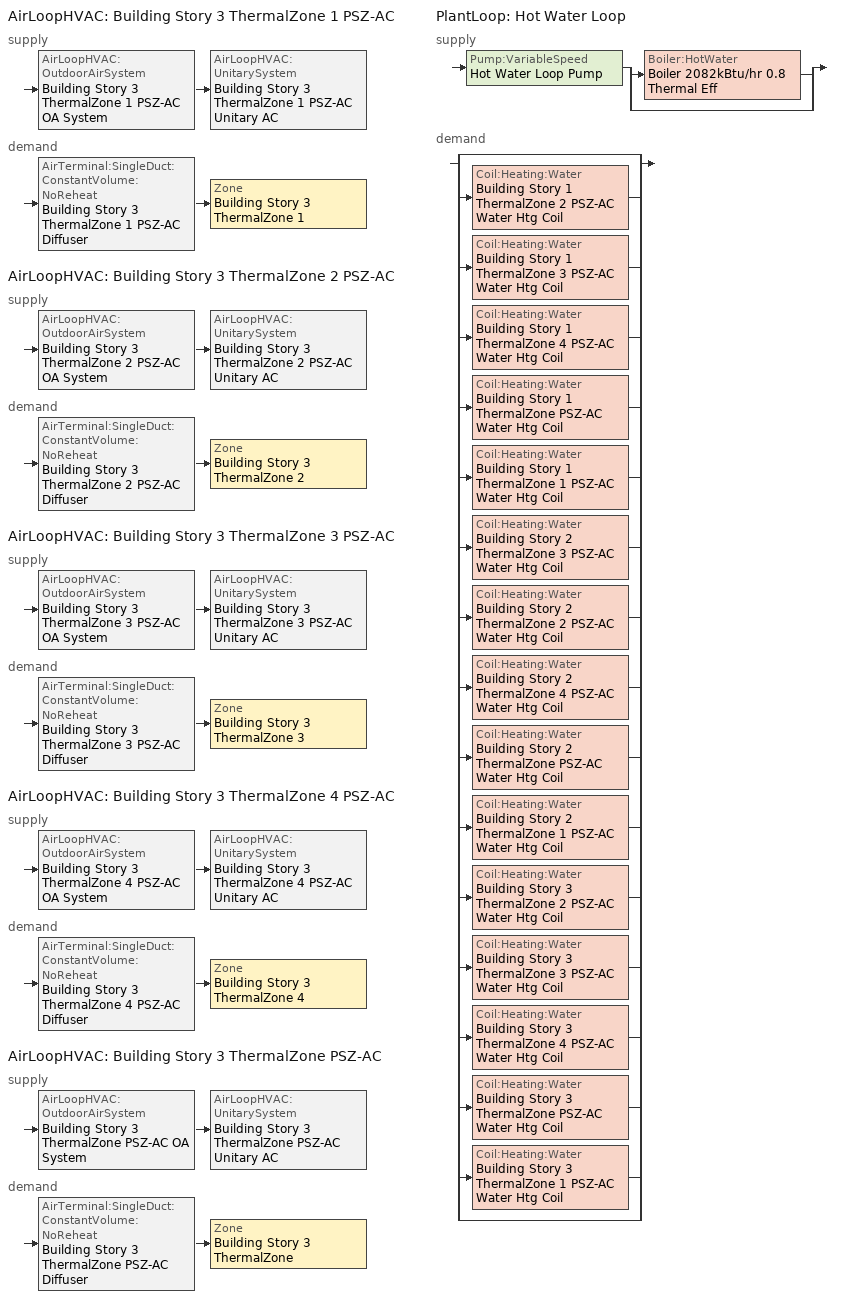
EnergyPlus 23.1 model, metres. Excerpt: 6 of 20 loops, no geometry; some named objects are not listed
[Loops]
AirLoopHVAC 'Building Story 3 ThermalZone 1 PSZ-AC'
 supply: AirLoopHVAC:OutdoorAirSystem 'Building Story 3 ThermalZone 1 PSZ-AC OA System' > AirLoopHVAC:UnitarySystem 'Building Story 3 ThermalZone 1 PSZ-AC Unitary AC'
 demand: AirTerminal:SingleDuct:ConstantVolume:NoReheat 'Building Story 3 ThermalZone 1 PSZ-AC Diffuser' > Zone 'Building Story 3 ThermalZone 1'
AirLoopHVAC 'Building Story 3 ThermalZone 2 PSZ-AC'
 supply: AirLoopHVAC:OutdoorAirSystem 'Building Story 3 ThermalZone 2 PSZ-AC OA System' > AirLoopHVAC:UnitarySystem 'Building Story 3 ThermalZone 2 PSZ-AC Unitary AC'
 demand: AirTerminal:SingleDuct:ConstantVolume:NoReheat 'Building Story 3 ThermalZone 2 PSZ-AC Diffuser' > Zone 'Building Story 3 ThermalZone 2'
AirLoopHVAC 'Building Story 3 ThermalZone 3 PSZ-AC'
 supply: AirLoopHVAC:OutdoorAirSystem 'Building Story 3 ThermalZone 3 PSZ-AC OA System' > AirLoopHVAC:UnitarySystem 'Building Story 3 ThermalZone 3 PSZ-AC Unitary AC'
 demand: AirTerminal:SingleDuct:ConstantVolume:NoReheat 'Building Story 3 ThermalZone 3 PSZ-AC Diffuser' > Zone 'Building Story 3 ThermalZone 3'
AirLoopHVAC 'Building Story 3 ThermalZone 4 PSZ-AC'
 supply: AirLoopHVAC:OutdoorAirSystem 'Building Story 3 ThermalZone 4 PSZ-AC OA System' > AirLoopHVAC:UnitarySystem 'Building Story 3 ThermalZone 4 PSZ-AC Unitary AC'
 demand: AirTerminal:SingleDuct:ConstantVolume:NoReheat 'Building Story 3 ThermalZone 4 PSZ-AC Diffuser' > Zone 'Building Story 3 ThermalZone 4'
AirLoopHVAC 'Building Story 3 ThermalZone PSZ-AC'
 supply: AirLoopHVAC:OutdoorAirSystem 'Building Story 3 ThermalZone PSZ-AC OA System' > AirLoopHVAC:UnitarySystem 'Building Story 3 ThermalZone PSZ-AC Unitary AC'
 demand: AirTerminal:SingleDuct:ConstantVolume:NoReheat 'Building Story 3 ThermalZone PSZ-AC Diffuser' > Zone 'Building Story 3 ThermalZone'
PlantLoop 'Hot Water Loop'
 supply: Pump:VariableSpeed 'Hot Water Loop Pump' > split
  | Boiler:HotWater 'Boiler 2082kBtu/hr 0.8 Thermal Eff'
  | bypass
 demand: split
  | bypass
  | Coil:Heating:Water 'Building Story 1 ThermalZone 2 PSZ-AC Water Htg Coil'
  | Coil:Heating:Water 'Building Story 1 ThermalZone 3 PSZ-AC Water Htg Coil'
  | Coil:Heating:Water 'Building Story 1 ThermalZone 4 PSZ-AC Water Htg Coil'
  | Coil:Heating:Water 'Building Story 1 ThermalZone PSZ-AC Water Htg Coil'
  | Coil:Heating:Water 'Building Story 1 ThermalZone 1 PSZ-AC Water Htg Coil'
  | Coil:Heating:Water 'Building Story 2 ThermalZone 3 PSZ-AC Water Htg Coil'
  | Coil:Heating:Water 'Building Story 2 ThermalZone 2 PSZ-AC Water Htg Coil'
  | Coil:Heating:Water 'Building Story 2 ThermalZone 4 PSZ-AC Water Htg Coil'
  | Coil:Heating:Water 'Building Story 2 ThermalZone PSZ-AC Water Htg Coil'
  | Coil:Heating:Water 'Building Story 2 ThermalZone 1 PSZ-AC Water Htg Coil'
  | Coil:Heating:Water 'Building Story 3 ThermalZone 2 PSZ-AC Water Htg Coil'
  | Coil:Heating:Water 'Building Story 3 ThermalZone 3 PSZ-AC Water Htg Coil'
  | Coil:Heating:Water 'Building Story 3 ThermalZone 4 PSZ-AC Water Htg Coil'
  | Coil:Heating:Water 'Building Story 3 ThermalZone PSZ-AC Water Htg Coil'
  | Coil:Heating:Water 'Building Story 3 ThermalZone 1 PSZ-AC Water Htg Coil'
  | bypass
[ZoneControl:Thermostat] Temperature Difference Between Cutout And Setpoint {deltaC}=0
Name | Zone or ZoneList | Control Type Schedule | Control 1
Building Story 3 ThermalZone Thermostat | Building Story 3 ThermalZone | Building Story 3 ThermalZone Thermostat Schedule | Story Top Blended Space Type Thermostat
Building Story 3 ThermalZone 1 Thermostat | Building Story 3 ThermalZone 1 | Building Story 3 ThermalZone 1 Thermostat Schedule | Story Top Blended Space Type Thermostat 1
Building Story 3 ThermalZone 2 Thermostat | Building Story 3 ThermalZone 2 | Building Story 3 ThermalZone 2 Thermostat Schedule | Story Top Blended Space Type Thermostat 2
Building Story 3 ThermalZone 3 Thermostat | Building Story 3 ThermalZone 3 | Building Story 3 ThermalZone 3 Thermostat Schedule | Story Top Blended Space Type Thermostat 3
Building Story 3 ThermalZone 4 Thermostat | Building Story 3 ThermalZone 4 | Building Story 3 ThermalZone 4 Thermostat Schedule | Story Top Blended Space Type Thermostat 4
[ThermostatSetpoint:DualSetpoint] Heating Setpoint Temperature Schedule=OfficeLarge HTGSETP_SCH_YES_OPTIMUM; Cooling Setpoint Temperature Schedule=OfficeLarge CLGSETP_SCH_NO_SETBACK
Story Top Blended Space Type Thermostat; Story Top Blended Space Type Thermostat 1; Story Top Blended Space Type Thermostat 2; Story Top Blended Space Type Thermostat 3; Story Top Blended Space Type Thermostat 4
[AirTerminal:SingleDuct:ConstantVolume:NoReheat] Availability Schedule=Always On Discrete; Maximum Air Flow Rate {m3/s}=AutoSize
Building Story 3 ThermalZone PSZ-AC Diffuser; Building Story 3 ThermalZone 1 PSZ-AC Diffuser; Building Story 3 ThermalZone 2 PSZ-AC Diffuser; Building Story 3 ThermalZone 3 PSZ-AC Diffuser; Building Story 3 ThermalZone 4 PSZ-AC Diffuser
[Zone equipment]
Building Story 3 ThermalZone: Building Story 3 ThermalZone PSZ-AC Diffuser
Building Story 3 ThermalZone 1: Building Story 3 ThermalZone 1 PSZ-AC Diffuser
Building Story 3 ThermalZone 2: Building Story 3 ThermalZone 2 PSZ-AC Diffuser
Building Story 3 ThermalZone 3: Building Story 3 ThermalZone 3 PSZ-AC Diffuser
Building Story 3 ThermalZone 4: Building Story 3 ThermalZone 4 PSZ-AC Diffuser
[Sizing:Zone] Zone Cooling Design Supply Air Temperature Input Method=SupplyAirTemperature; Zone Cooling Design Supply Air Temperature {C}=12.7778; Zone Cooling Design Supply Air Temperature Difference {deltaC}=11.11; Zone Heating Design Supply Air Temperature Input Method=SupplyAirTemperature; Zone Heating Design Supply Air Temperature {C}=50; Zone Heating Design Supply Air Temperature Difference {deltaC}=11.11; Zone Cooling Design Supply Air Humidity Ratio {kgWater/kgDryAir}=0.0085; Zone Heating Design Supply Air Humidity Ratio {kgWater/kgDryAir}=0.008; Cooling Design Air Flow Method=DesignDay; Cooling Design Air Flow Rate {m3/s}=0; Cooling Minimum Air Flow per Zone Floor Area {m3/s-m2}=0.000762; Cooling Minimum Air Flow {m3/s}=0; Cooling Minimum Air Flow Fraction=0; Heating Design Air Flow Method=DesignDay; Heating Design Air Flow Rate {m3/s}=0; Heating Maximum Air Flow per Zone Floor Area {m3/s-m2}=0.002032; Heating Maximum Air Flow {m3/s}=0.141576; Heating Maximum Air Flow Fraction=0.3; Account for Dedicated Outdoor Air System=No; Zone Load Sizing Method=Sensible Load Only No Latent Load; Zone Latent Cooling Design Supply Air Humidity Ratio Input Method=HumidityRatioDifference; Zone Cooling Design Supply Air Humidity Ratio Difference {kgWater/kgDryAir}=0.005; Zone Latent Heating Design Supply Air Humidity Ratio Input Method=HumidityRatioDifference; Zone Humidification Design Supply Air Humidity Ratio Difference {kgWater/kgDryAir}=0.005
Name | Design Specification Outdoor Air Object
Building Story 3 ThermalZone | Building Story 3 ThermalZone DSOA Space List
Building Story 3 ThermalZone 1 | Building Story 3 ThermalZone 1 DSOA Space List
Building Story 3 ThermalZone 2 | Building Story 3 ThermalZone 2 DSOA Space List
Building Story 3 ThermalZone 3 | Building Story 3 ThermalZone 3 DSOA Space List
Building Story 3 ThermalZone 4 | Building Story 3 ThermalZone 4 DSOA Space List
[Controller:MechanicalVentilation] Demand Controlled Ventilation=No; System Outdoor Air Method=ZoneSum; Design Specification Outdoor Air Object Name 1=Blended OA 2
Name | Availability Schedule | Zone or ZoneList 1
Controller Mechanical Ventilation 14 | Building Story 3 ThermalZone PSZ-AC Occ Sch | Building Story 3 ThermalZone
Controller Mechanical Ventilation 15 | Building Story 3 ThermalZone 1 PSZ-AC Occ Sch | Building Story 3 ThermalZone 1
Controller Mechanical Ventilation 11 | Building Story 3 ThermalZone 2 PSZ-AC Occ Sch | Building Story 3 ThermalZone 2
Controller Mechanical Ventilation 12 | Building Story 3 ThermalZone 3 PSZ-AC Occ Sch | Building Story 3 ThermalZone 3
Controller Mechanical Ventilation 13 | Building Story 3 ThermalZone 4 PSZ-AC Occ Sch | Building Story 3 ThermalZone 4
[DesignSpecification:OutdoorAir]
Blended OA 2: Outdoor Air Method=Sum; Outdoor Air Flow per Person {m3/s-person}=0; Outdoor Air Flow per Zone Floor Area {m3/s-m2}=0.0004318; Outdoor Air Flow per Zone {m3/s}=0; Outdoor Air Flow Air Changes per Hour {1/hr}=0
[DesignSpecification:OutdoorAir:SpaceList] Space 1 Design Specification Outdoor Air Object=Blended OA 2
Name | Space 1
Building Story 3 ThermalZone DSOA Space List | Building Story 3 Space
Building Story 3 ThermalZone 1 DSOA Space List | Building Story 3 Space 1
Building Story 3 ThermalZone 2 DSOA Space List | Building Story 3 Space 2
Building Story 3 ThermalZone 3 DSOA Space List | Building Story 3 Space 3
Building Story 3 ThermalZone 4 DSOA Space List | Building Story 3 Space 4
[AirLoopHVAC] Design Supply Air Flow Rate {m3/s}=AutoSize; Design Return Air Flow Fraction of Supply Air Flow=1
Building Story 3 ThermalZone 1 PSZ-AC; Building Story 3 ThermalZone 2 PSZ-AC; Building Story 3 ThermalZone 3 PSZ-AC; Building Story 3 ThermalZone 4 PSZ-AC; Building Story 3 ThermalZone PSZ-AC
[Sizing:System] Type of Load to Size On=Sensible; Design Outdoor Air Flow Rate {m3/s}=Autosize; Central Heating Maximum System Air Flow Ratio=1; Preheat Design Temperature {C}=7.22222; Preheat Design Humidity Ratio {kgWater/kgDryAir}=0.008; Precool Design Temperature {C}=12.7778; Precool Design Humidity Ratio {kgWater/kgDryAir}=0.008; Central Cooling Design Supply Air Temperature {C}=12.7778; Central Heating Design Supply Air Temperature {C}=50; Type of Zone Sum to Use=Coincident; 100% Outdoor Air in Cooling=No; 100% Outdoor Air in Heating=No; Central Cooling Design Supply Air Humidity Ratio {kgWater/kgDryAir}=0.0085; Central Heating Design Supply Air Humidity Ratio {kgWater/kgDryAir}=0.008; Cooling Supply Air Flow Rate Method=DesignDay; Cooling Supply Air Flow Rate {m3/s}=0; Cooling Supply Air Flow Rate Per Floor Area {m3/s-m2}=0.00996765; Cooling Fraction of Autosized Cooling Supply Air Flow Rate=1; Cooling Supply Air Flow Rate Per Unit Cooling Capacity {m3/s-W}=3.94755e-05; Heating Supply Air Flow Rate Method=DesignDay; Heating Supply Air Flow Rate {m3/s}=0; Heating Supply Air Flow Rate Per Floor Area {m3/s-m2}=0.00996765; Heating Fraction of Autosized Heating Supply Air Flow Rate=1; Heating Fraction of Autosized Cooling Supply Air Flow Rate=1; Heating Supply Air Flow Rate Per Unit Heating Capacity {m3/s-W}=3.15882e-05; System Outdoor Air Method=ZoneSum; Zone Maximum Outdoor Air Fraction=1; Cooling Design Capacity Method=CoolingDesignCapacity; Cooling Design Capacity {W}=Autosize; Cooling Design Capacity Per Floor Area {W/m2}=234.7; Fraction of Autosized Cooling Design Capacity=1; Heating Design Capacity Method=HeatingDesignCapacity; Heating Design Capacity {W}=Autosize; Heating Design Capacity Per Floor Area {W/m2}=157; Fraction of Autosized Heating Design Capacity=1; Central Cooling Capacity Control Method=OnOff; Occupant Diversity=Autosize
Building Story 3 ThermalZone 1 PSZ-AC; Building Story 3 ThermalZone 2 PSZ-AC; Building Story 3 ThermalZone 3 PSZ-AC; Building Story 3 ThermalZone 4 PSZ-AC; Building Story 3 ThermalZone PSZ-AC
[Controller:OutdoorAir] Minimum Outdoor Air Flow Rate {m3/s}=Autosize; Maximum Outdoor Air Flow Rate {m3/s}=Autosize; Economizer Control Action Type=ModulateFlow; Lockout Type=LockoutWithHeating; Minimum Limit Type=FixedMinimum; High Humidity Control=No; Control High Indoor Humidity Based on Outdoor Humidity Ratio=Yes; Heat Recovery Bypass Control Type=BypassWhenWithinEconomizerLimits
Name | Economizer Control Type | Economizer Maximum Limit Dry-Bulb Temperature {C} | Economizer Maximum Limit Enthalpy {J/kg} | Minimum Outdoor Air Schedule | Maximum Fraction of Outdoor Air Schedule | Mechanical Ventilation Controller
Building Story 3 ThermalZone 1 PSZ-AC OA System Controller | NoEconomizer | 28 | 64000 | Building Story 3 ThermalZone 1 PSZ-AC Occ Sch | BuildingStory3ThermalZone1PSZACmaxOASch | Controller Mechanical Ventilation 15
Building Story 3 ThermalZone 2 PSZ-AC OA System Controller | NoEconomizer | 28 | 64000 | Building Story 3 ThermalZone 2 PSZ-AC Occ Sch | BuildingStory3ThermalZone2PSZACmaxOASch | Controller Mechanical Ventilation 11
Building Story 3 ThermalZone 3 PSZ-AC OA System Controller | NoEconomizer | 28 | 64000 | Building Story 3 ThermalZone 3 PSZ-AC Occ Sch | BuildingStory3ThermalZone3PSZACmaxOASch | Controller Mechanical Ventilation 12
Building Story 3 ThermalZone 4 PSZ-AC OA System Controller | NoEconomizer | 28 | 64000 | Building Story 3 ThermalZone 4 PSZ-AC Occ Sch | BuildingStory3ThermalZone4PSZACmaxOASch | Controller Mechanical Ventilation 13
Building Story 3 ThermalZone PSZ-AC OA System Controller | DifferentialDryBulb |  |  | Building Story 3 ThermalZone PSZ-AC Occ Sch | BuildingStory3ThermalZonePSZACmaxOASch | Controller Mechanical Ventilation 14
[SetpointManager:MixedAir] Control Variable=Temperature
Name | Setpoint Node or NodeList
Building Story 3 ThermalZone 1 PSZ-AC Mixed Air Node OS Default SPM | Building Story 3 ThermalZone 1 PSZ-AC Mixed Air Node
Building Story 3 ThermalZone 2 PSZ-AC Mixed Air Node OS Default SPM | Building Story 3 ThermalZone 2 PSZ-AC Mixed Air Node
Building Story 3 ThermalZone 3 PSZ-AC Mixed Air Node OS Default SPM | Building Story 3 ThermalZone 3 PSZ-AC Mixed Air Node
Building Story 3 ThermalZone 4 PSZ-AC Mixed Air Node OS Default SPM | Building Story 3 ThermalZone 4 PSZ-AC Mixed Air Node
Building Story 3 ThermalZone PSZ-AC Mixed Air Node OS Default SPM | Building Story 3 ThermalZone PSZ-AC Mixed Air Node
[AirLoopHVAC:UnitarySystem] Control Type=Load; Dehumidification Control Type=None; Availability Schedule=Always On Discrete; Fan Placement=DrawThrough; DX Heating Coil Sizing Ratio=1; Use DOAS DX Cooling Coil=No; Minimum Supply Air Temperature {C}=2; Latent Load Control=SensibleOnlyLoadControl; Cooling Supply Air Flow Rate {m3/s}=Autosize; Heating Supply Air Flow Rate {m3/s}=Autosize; No Load Supply Air Flow Rate {m3/s}=Autosize; Maximum Supply Air Temperature {C}=80; Maximum Outdoor Dry-Bulb Temperature for Supplemental Heater Operation {C}=21; Maximum Cycling Rate {cycles/hr}=2.5; Heat Pump Time Constant {s}=60; Fraction of On-Cycle Power Use=0.01; Heat Pump Fan Delay Time {s}=60; Ancillary On-Cycle Electric Power {W}=0; Ancillary Off-Cycle Electric Power {W}=0
Name | Controlling Zone or Thermostat Location | Supply Fan | Supply Air Fan Operating Mode Schedule | Heating Coil | Cooling Coil | Supplemental Heating Coil
Building Story 3 ThermalZone 1 PSZ-AC Unitary AC | Building Story 3 ThermalZone 1 | Building Story 3 ThermalZone 1 PSZ-AC Fan | Building Story 3 ThermalZone 1 PSZ-AC Occ Sch | Building Story 3 ThermalZone 1 PSZ-AC Water Htg Coil | Building Story 3 ThermalZone 1 PSZ-AC 1spd DX AC Clg Coil 50kBtu/hr 14.0SEER | Building Story 3 ThermalZone 1 PSZ-AC Electric Backup Htg Coil
Building Story 3 ThermalZone 2 PSZ-AC Unitary AC | Building Story 3 ThermalZone 2 | Building Story 3 ThermalZone 2 PSZ-AC Fan | Building Story 3 ThermalZone 2 PSZ-AC Occ Sch | Building Story 3 ThermalZone 2 PSZ-AC Water Htg Coil | Building Story 3 ThermalZone 2 PSZ-AC 1spd DX AC Clg Coil 42kBtu/hr 14.0SEER | Building Story 3 ThermalZone 2 PSZ-AC Electric Backup Htg Coil
Building Story 3 ThermalZone 3 PSZ-AC Unitary AC | Building Story 3 ThermalZone 3 | Building Story 3 ThermalZone 3 PSZ-AC Fan | Building Story 3 ThermalZone 3 PSZ-AC Occ Sch | Building Story 3 ThermalZone 3 PSZ-AC Water Htg Coil | Building Story 3 ThermalZone 3 PSZ-AC 1spd DX AC Clg Coil 34kBtu/hr 14.0SEER | Building Story 3 ThermalZone 3 PSZ-AC Electric Backup Htg Coil
Building Story 3 ThermalZone 4 PSZ-AC Unitary AC | Building Story 3 ThermalZone 4 | Building Story 3 ThermalZone 4 PSZ-AC Fan | Building Story 3 ThermalZone 4 PSZ-AC Occ Sch | Building Story 3 ThermalZone 4 PSZ-AC Water Htg Coil | Building Story 3 ThermalZone 4 PSZ-AC 1spd DX AC Clg Coil 42kBtu/hr 14.0SEER | Building Story 3 ThermalZone 4 PSZ-AC Electric Backup Htg Coil
Building Story 3 ThermalZone PSZ-AC Unitary AC | Building Story 3 ThermalZone | Building Story 3 ThermalZone PSZ-AC Fan | Building Story 3 ThermalZone PSZ-AC Occ Sch | Building Story 3 ThermalZone PSZ-AC Water Htg Coil | Building Story 3 ThermalZone PSZ-AC 1spd DX AC Clg Coil 158kBtu/hr 10.8EER | Building Story 3 ThermalZone PSZ-AC Electric Backup Htg Coil
[Fan:OnOff] Availability Schedule=Always On Discrete; Pressure Rise {Pa}=622.722; Maximum Flow Rate {m3/s}=Autosize; Motor In Airstream Fraction=1
Name | Fan Total Efficiency | Motor Efficiency | Fan Power Ratio Function of Speed Ratio Curve | Fan Efficiency Ratio Function of Speed Ratio Curve
Building Story 3 ThermalZone 1 PSZ-AC Fan | 0.56225 | 0.865 | Fan On Off Power Curve 14 | Fan On Off Efficiency Curve 14
Building Story 3 ThermalZone 2 PSZ-AC Fan | 0.55575 | 0.855 | Fan On Off Power Curve 10 | Fan On Off Efficiency Curve 10
Building Story 3 ThermalZone 3 PSZ-AC Fan | 0.55575 | 0.855 | Fan On Off Power Curve 11 | Fan On Off Efficiency Curve 11
Building Story 3 ThermalZone 4 PSZ-AC Fan | 0.55575 | 0.855 | Fan On Off Power Curve 12 | Fan On Off Efficiency Curve 12
Building Story 3 ThermalZone PSZ-AC Fan | 0.58175 | 0.895 | Fan On Off Power Curve 13 | Fan On Off Efficiency Curve 13
[Coil:Heating:Water] Availability Schedule=Always On Discrete; U-Factor Times Area Value {W/K}=Autosize; Maximum Water Flow Rate {m3/s}=Autosize; Performance Input Method=UFactorTimesAreaAndDesignWaterFlowRate; Rated Capacity {W}=Autosize; Rated Inlet Water Temperature {C}=82.2222; Rated Inlet Air Temperature {C}=7.22222; Rated Outlet Water Temperature {C}=71.1111; Rated Outlet Air Temperature {C}=50; Rated Ratio for Air and Water Convection=0.5
Building Story 1 ThermalZone 1 PSZ-AC Water Htg Coil; Building Story 1 ThermalZone 2 PSZ-AC Water Htg Coil; Building Story 1 ThermalZone 3 PSZ-AC Water Htg Coil; Building Story 1 ThermalZone 4 PSZ-AC Water Htg Coil; Building Story 1 ThermalZone PSZ-AC Water Htg Coil; Building Story 2 ThermalZone 1 PSZ-AC Water Htg Coil; Building Story 2 ThermalZone 2 PSZ-AC Water Htg Coil; Building Story 2 ThermalZone 3 PSZ-AC Water Htg Coil; Building Story 2 ThermalZone 4 PSZ-AC Water Htg Coil; Building Story 2 ThermalZone PSZ-AC Water Htg Coil; Building Story 3 ThermalZone 1 PSZ-AC Water Htg Coil; Building Story 3 ThermalZone 2 PSZ-AC Water Htg Coil; Building Story 3 ThermalZone 3 PSZ-AC Water Htg Coil; Building Story 3 ThermalZone 4 PSZ-AC Water Htg Coil; Building Story 3 ThermalZone PSZ-AC Water Htg Coil
[Coil:Cooling:DX:SingleSpeed] Availability Schedule=Always On Discrete; Gross Rated Total Cooling Capacity {W}=Autosize; Gross Rated Sensible Heat Ratio=Autosize; Rated Air Flow Rate {m3/s}=Autosize; 2017 Rated Evaporator Fan Power Per Volume Flow Rate {W/(m3/s)}=773.3; 2023 Rated Evaporator Fan Power Per Volume Flow Rate {W/(m3/s)}=934.4; Total Cooling Capacity Function of Temperature Curve=PSZ-AC_Unitary_PackagecoolCapFT; Total Cooling Capacity Function of Flow Fraction Curve=PSZ-AC_Unitary_PackagecoolFFF; Energy Input Ratio Function of Temperature Curve=PSZ-AC DX Unitary Package EIRFT; Energy Input Ratio Function of Flow Fraction Curve=PSZ-AC_Unitary_PackagecoolEIRFFF; Part Load Fraction Correlation Curve=PSZ-AC_Unitary_PackagecoolPLR; Minimum Outdoor Dry-Bulb Temperature for Compressor Operation {C}=-25; Nominal Time for Condensate Removal to Begin {s}=0; Ratio of Initial Moisture Evaporation Rate and Steady State Latent Capacity=0; Maximum Cycling Rate {cycles/hr}=0; Latent Capacity Time Constant {s}=0; Condenser Type=AirCooled; Evaporative Condenser Effectiveness=0.9; Evaporative Condenser Air Flow Rate {m3/s}=Autosize; Evaporative Condenser Pump Rated Power Consumption {W}=Autosize; Crankcase Heater Capacity {W}=0; Maximum Outdoor Dry-Bulb Temperature for Crankcase Heater Operation {C}=10; Basin Heater Capacity {W/K}=0; Basin Heater Setpoint Temperature {C}=2
Name | Gross Rated Cooling COP {W/W}
Building Story 3 ThermalZone 1 PSZ-AC 1spd DX AC Clg Coil 50kBtu/hr 14.0SEER; Building Story 3 ThermalZone 2 PSZ-AC 1spd DX AC Clg Coil 42kBtu/hr 14.0SEER; Building Story 3 ThermalZone 3 PSZ-AC 1spd DX AC Clg Coil 34kBtu/hr 14.0SEER; Building Story 3 ThermalZone 4 PSZ-AC 1spd DX AC Clg Coil 42kBtu/hr 14.0SEER | 4.11713
Building Story 3 ThermalZone PSZ-AC 1spd DX AC Clg Coil 158kBtu/hr 10.8EER | 3.73224
[Coil:Heating:Electric] Availability Schedule=Always On Discrete; Efficiency=1; Nominal Capacity {W}=Autosize
Building Story 3 ThermalZone 1 PSZ-AC Electric Backup Htg Coil; Building Story 3 ThermalZone 2 PSZ-AC Electric Backup Htg Coil; Building Story 3 ThermalZone 3 PSZ-AC Electric Backup Htg Coil; Building Story 3 ThermalZone 4 PSZ-AC Electric Backup Htg Coil; Building Story 3 ThermalZone PSZ-AC Electric Backup Htg Coil
[SetpointManager:SingleZone:Reheat] Control Variable=Temperature; Minimum Supply Air Temperature {C}=12.7778; Maximum Supply Air Temperature {C}=50
Name | Control Zone | Setpoint Node or NodeList
Building Story 3 ThermalZone 1 Setpoint Manager SZ Reheat | Building Story 3 ThermalZone 1 | Building Story 3 ThermalZone 1 PSZ-AC Supply Outlet Node
Building Story 3 ThermalZone 2 Setpoint Manager SZ Reheat | Building Story 3 ThermalZone 2 | Building Story 3 ThermalZone 2 PSZ-AC Supply Outlet Node
Building Story 3 ThermalZone 3 Setpoint Manager SZ Reheat | Building Story 3 ThermalZone 3 | Building Story 3 ThermalZone 3 PSZ-AC Supply Outlet Node
Building Story 3 ThermalZone 4 Setpoint Manager SZ Reheat | Building Story 3 ThermalZone 4 | Building Story 3 ThermalZone 4 PSZ-AC Supply Outlet Node
Building Story 3 ThermalZone Setpoint Manager SZ Reheat | Building Story 3 ThermalZone | Building Story 3 ThermalZone PSZ-AC Supply Outlet Node
[PlantLoop]
Hot Water Loop: Fluid Type=Water; Plant Equipment Operation Scheme=Hot Water Loop Operation Schemes; Maximum Loop Temperature {C}=100; Minimum Loop Temperature {C}=10; Maximum Loop Flow Rate {m3/s}=Autosize; Minimum Loop Flow Rate {m3/s}=0; Plant Loop Volume {m3}=Autocalculate; Load Distribution Scheme=Optimal; Plant Loop Demand Calculation Scheme=SingleSetpoint; Common Pipe Simulation=None
[Sizing:Plant]
Hot Water Loop: Loop Type=Heating; Design Loop Exit Temperature {C}=82.2222; Loop Design Temperature Difference {deltaC}=11.1111; Sizing Option=NonCoincident; Zone Timesteps in Averaging Window=1; Coincident Sizing Factor Mode=None
[Pump:VariableSpeed]
Hot Water Loop Pump: Design Maximum Flow Rate {m3/s}=Autosize; Design Pump Head {Pa}=179344; Design Power Consumption {W}=Autosize; Motor Efficiency=0.895; Fraction of Motor Inefficiencies to Fluid Stream=0; Coefficient 1 of the Part Load Performance Curve=0; Coefficient 2 of the Part Load Performance Curve=3.2485; Coefficient 3 of the Part Load Performance Curve=-4.7443; Coefficient 4 of the Part Load Performance Curve=2.5294; Design Minimum Flow Rate {m3/s}=0; Pump Control Type=Intermittent; Skin Loss Radiative Fraction=0.5; Design Power Sizing Method=PowerPerFlowPerPressure; Design Electric Power per Unit Flow Rate {W/(m3/s)}=348701.1; Design Shaft Power per Unit Flow Rate per Unit Head {W/((m3/s)-Pa)}=1.28205; Design Minimum Flow Rate Fraction=0
[Boiler:HotWater]
Boiler 2082kBtu/hr 0.8 Thermal Eff: Fuel Type=NaturalGas; Nominal Capacity {W}=Autosize; Nominal Thermal Efficiency=0.8; Efficiency Curve Temperature Evaluation Variable=LeavingBoiler; Normalized Boiler Efficiency Curve=Boiler with Minimum Turndown; Design Water Flow Rate {m3/s}=Autosize; Minimum Part Load Ratio=0; Maximum Part Load Ratio=1.2; Optimum Part Load Ratio=1; Water Outlet Upper Temperature Limit {C}=95; Boiler Flow Mode=LeavingSetpointModulated; Parasitic Electric Load {W}=0; Sizing Factor=1
[SetpointManager:Scheduled]
Hot Water Loop Setpoint Manager: Control Variable=Temperature; Schedule=Hot Water Loop Temp - 180F; Setpoint Node or NodeList=Hot Water Loop Supply Outlet Node
[PlantEquipmentOperationSchemes]
Hot Water Loop Operation Schemes: Control Scheme 1=Hot Water Loop Heating Operation Scheme; Control Scheme 1 Schedule=Always On Discrete
[PlantEquipmentOperation:HeatingLoad]
Hot Water Loop Heating Operation Scheme: Load Range 1 Lower Limit {W}=0; Load Range 1 Upper Limit {W}=1000000000; Range 1 Equipment List=Hot Water Loop Heating Equipment List
[PlantEquipmentList]
Hot Water Loop Heating Equipment List: Boiler 2082kBtu/hr 0.8 Thermal Eff
[Schedule:Day:Interval]
OfficeLarge HTGSETP_SCH_YES_OPTIMUM Sat Day: No, 04:00, 15.6, 05:00, 17.8, 06:00, 20, 17:00, 21, 24:00, 15.6
OfficeLarge HTGSETP_SCH_YES_OPTIMUM Default; OfficeLarge HTGSETP_SCH_YES_OPTIMUM Summer Design Day: No, 24:00, 15.6
OfficeLarge HTGSETP_SCH_YES_OPTIMUM Wkdy Day: No, 04:00, 15.6, 05:00, 17.8, 06:00, 20, 22:00, 21, 24:00, 15.6
OfficeLarge HTGSETP_SCH_YES_OPTIMUM Winter Design Day: No, 05:00, 15.6, 06:00, 17.6, 07:00, 19.6, 22:00, 21, 24:00, 15.6
OfficeLarge CLGSETP_SCH_NO_SETBACK Default|WntrDsn|Sat|Wkdy Day; OfficeLarge CLGSETP_SCH_NO_SETBACK Default; OfficeLarge CLGSETP_SCH_NO_SETBACK Winter Design Day: No, 24:00, 24
OfficeLarge CLGSETP_SCH_NO_SETBACK Summer Design Day: No, 05:00, 26.7, 06:00, 25.7, 07:00, 25, 22:00, 24, 24:00, 26.7
Building Story 3 ThermalZone PSZ-AC Occ Sch Saturday; Building Story 3 ThermalZone 1 PSZ-AC Occ Sch Saturday; Building Story 3 ThermalZone 2 PSZ-AC Occ Sch Saturday; Building Story 3 ThermalZone 3 PSZ-AC Occ Sch Saturday; Building Story 3 ThermalZone 4 PSZ-AC Occ Sch Saturday: No, 08:00, 0, 12:00, 1, 24:00, 0
Building Story 3 ThermalZone PSZ-AC Occ Sch Sunday; Building Story 3 ThermalZone 1 PSZ-AC Occ Sch Sunday; Building Story 3 ThermalZone 2 PSZ-AC Occ Sch Sunday; Building Story 3 ThermalZone 3 PSZ-AC Occ Sch Sunday; Building Story 3 ThermalZone 4 PSZ-AC Occ Sch Sunday: No, 24:00, 0
Building Story 3 ThermalZone PSZ-AC Occ Sch Default; Building Story 3 ThermalZone 1 PSZ-AC Occ Sch Default; Building Story 3 ThermalZone 2 PSZ-AC Occ Sch Default; Building Story 3 ThermalZone 3 PSZ-AC Occ Sch Default; Building Story 3 ThermalZone 4 PSZ-AC Occ Sch Default: No, 07:00, 0, 18:00, 1, 24:00, 0
Building Story 3 ThermalZone PSZ-AC Occ Sch Summer Design Day; Building Story 3 ThermalZone PSZ-AC Occ Sch Winter Design Day; Building Story 3 ThermalZone 1 PSZ-AC Occ Sch Summer Design Day; Building Story 3 ThermalZone 1 PSZ-AC Occ Sch Winter Design Day; Building Story 3 ThermalZone 2 PSZ-AC Occ Sch Summer Design Day; Building Story 3 ThermalZone 2 PSZ-AC Occ Sch Winter Design Day; Building Story 3 ThermalZone 3 PSZ-AC Occ Sch Summer Design Day; Building Story 3 ThermalZone 3 PSZ-AC Occ Sch Winter Design Day; Building Story 3 ThermalZone 4 PSZ-AC Occ Sch Summer Design Day; Building Story 3 ThermalZone 4 PSZ-AC Occ Sch Winter Design Day: No, 24:00, 1
BuildingStory3ThermalZone1PSZACmaxOASchDefault; BuildingStory3ThermalZone2PSZACmaxOASchDefault; BuildingStory3ThermalZone3PSZACmaxOASchDefault; BuildingStory3ThermalZone4PSZACmaxOASchDefault; BuildingStory3ThermalZonePSZACmaxOASchDefault: No, 24:00, 0.7
Hot Water Loop Temp - 180F Default: No, 24:00, 82.2222
[Schedule:Week:Daily]
OfficeLarge HTGSETP_SCH_YES_OPTIMUM Week Rule - Jan1-Jan1: OfficeLarge HTGSETP_SCH_YES_OPTIMUM Sat Day, OfficeLarge HTGSETP_SCH_YES_OPTIMUM Sat Day, OfficeLarge HTGSETP_SCH_YES_OPTIMUM Sat Day, OfficeLarge HTGSETP_SCH_YES_OPTIMUM Sat Day, OfficeLarge HTGSETP_SCH_YES_OPTIMUM Sat Day, OfficeLarge HTGSETP_SCH_YES_OPTIMUM Sat Day, OfficeLarge HTGSETP_SCH_YES_OPTIMUM Sat Day, OfficeLarge HTGSETP_SCH_YES_OPTIMUM Default, OfficeLarge HTGSETP_SCH_YES_OPTIMUM Summer Design Day, OfficeLarge HTGSETP_SCH_YES_OPTIMUM Winter Design Day, OfficeLarge HTGSETP_SCH_YES_OPTIMUM Default, OfficeLarge HTGSETP_SCH_YES_OPTIMUM Default
OfficeLarge HTGSETP_SCH_YES_OPTIMUM Week Rule - Jan2-Dec31: OfficeLarge HTGSETP_SCH_YES_OPTIMUM Default, OfficeLarge HTGSETP_SCH_YES_OPTIMUM Wkdy Day, OfficeLarge HTGSETP_SCH_YES_OPTIMUM Wkdy Day, OfficeLarge HTGSETP_SCH_YES_OPTIMUM Wkdy Day, OfficeLarge HTGSETP_SCH_YES_OPTIMUM Wkdy Day, OfficeLarge HTGSETP_SCH_YES_OPTIMUM Wkdy Day, OfficeLarge HTGSETP_SCH_YES_OPTIMUM Sat Day, OfficeLarge HTGSETP_SCH_YES_OPTIMUM Default, OfficeLarge HTGSETP_SCH_YES_OPTIMUM Summer Design Day, OfficeLarge HTGSETP_SCH_YES_OPTIMUM Winter Design Day, OfficeLarge HTGSETP_SCH_YES_OPTIMUM Default, OfficeLarge HTGSETP_SCH_YES_OPTIMUM Default
OfficeLarge CLGSETP_SCH_NO_SETBACK Week Rule - Jan1-Jan1: OfficeLarge CLGSETP_SCH_NO_SETBACK Default|WntrDsn|Sat|Wkdy Day, OfficeLarge CLGSETP_SCH_NO_SETBACK Default|WntrDsn|Sat|Wkdy Day, OfficeLarge CLGSETP_SCH_NO_SETBACK Default|WntrDsn|Sat|Wkdy Day, OfficeLarge CLGSETP_SCH_NO_SETBACK Default|WntrDsn|Sat|Wkdy Day, OfficeLarge CLGSETP_SCH_NO_SETBACK Default|WntrDsn|Sat|Wkdy Day, OfficeLarge CLGSETP_SCH_NO_SETBACK Default|WntrDsn|Sat|Wkdy Day, OfficeLarge CLGSETP_SCH_NO_SETBACK Default|WntrDsn|Sat|Wkdy Day, OfficeLarge CLGSETP_SCH_NO_SETBACK Default, OfficeLarge CLGSETP_SCH_NO_SETBACK Summer Design Day, OfficeLarge CLGSETP_SCH_NO_SETBACK Winter Design Day, OfficeLarge CLGSETP_SCH_NO_SETBACK Default, OfficeLarge CLGSETP_SCH_NO_SETBACK Default
OfficeLarge CLGSETP_SCH_NO_SETBACK Week Rule - Jan2-Dec31: OfficeLarge CLGSETP_SCH_NO_SETBACK Default, OfficeLarge CLGSETP_SCH_NO_SETBACK Default|WntrDsn|Sat|Wkdy Day, OfficeLarge CLGSETP_SCH_NO_SETBACK Default|WntrDsn|Sat|Wkdy Day, OfficeLarge CLGSETP_SCH_NO_SETBACK Default|WntrDsn|Sat|Wkdy Day, OfficeLarge CLGSETP_SCH_NO_SETBACK Default|WntrDsn|Sat|Wkdy Day, OfficeLarge CLGSETP_SCH_NO_SETBACK Default|WntrDsn|Sat|Wkdy Day, OfficeLarge CLGSETP_SCH_NO_SETBACK Default|WntrDsn|Sat|Wkdy Day, OfficeLarge CLGSETP_SCH_NO_SETBACK Default, OfficeLarge CLGSETP_SCH_NO_SETBACK Summer Design Day, OfficeLarge CLGSETP_SCH_NO_SETBACK Winter Design Day, OfficeLarge CLGSETP_SCH_NO_SETBACK Default, OfficeLarge CLGSETP_SCH_NO_SETBACK Default
Building Story 3 ThermalZone PSZ-AC Occ Sch Week Rule - Jan1-Jan1: Building Story 3 ThermalZone PSZ-AC Occ Sch Saturday, Building Story 3 ThermalZone PSZ-AC Occ Sch Saturday, Building Story 3 ThermalZone PSZ-AC Occ Sch Saturday, Building Story 3 ThermalZone PSZ-AC Occ Sch Saturday, Building Story 3 ThermalZone PSZ-AC Occ Sch Saturday, Building Story 3 ThermalZone PSZ-AC Occ Sch Saturday, Building Story 3 ThermalZone PSZ-AC Occ Sch Saturday, Building Story 3 ThermalZone PSZ-AC Occ Sch Default, Building Story 3 ThermalZone PSZ-AC Occ Sch Summer Design Day, Building Story 3 ThermalZone PSZ-AC Occ Sch Winter Design Day, Building Story 3 ThermalZone PSZ-AC Occ Sch Default, Building Story 3 ThermalZone PSZ-AC Occ Sch Default
Building Story 3 ThermalZone PSZ-AC Occ Sch Week Rule - Jan2-Dec31: Building Story 3 ThermalZone PSZ-AC Occ Sch Sunday, Building Story 3 ThermalZone PSZ-AC Occ Sch Default, Building Story 3 ThermalZone PSZ-AC Occ Sch Default, Building Story 3 ThermalZone PSZ-AC Occ Sch Default, Building Story 3 ThermalZone PSZ-AC Occ Sch Default, Building Story 3 ThermalZone PSZ-AC Occ Sch Default, Building Story 3 ThermalZone PSZ-AC Occ Sch Saturday, Building Story 3 ThermalZone PSZ-AC Occ Sch Default, Building Story 3 ThermalZone PSZ-AC Occ Sch Summer Design Day, Building Story 3 ThermalZone PSZ-AC Occ Sch Winter Design Day, Building Story 3 ThermalZone PSZ-AC Occ Sch Default, Building Story 3 ThermalZone PSZ-AC Occ Sch Default
Building Story 3 ThermalZone 1 PSZ-AC Occ Sch Week Rule - Jan1-Jan1: Building Story 3 ThermalZone 1 PSZ-AC Occ Sch Saturday, Building Story 3 ThermalZone 1 PSZ-AC Occ Sch Saturday, Building Story 3 ThermalZone 1 PSZ-AC Occ Sch Saturday, Building Story 3 ThermalZone 1 PSZ-AC Occ Sch Saturday, Building Story 3 ThermalZone 1 PSZ-AC Occ Sch Saturday, Building Story 3 ThermalZone 1 PSZ-AC Occ Sch Saturday, Building Story 3 ThermalZone 1 PSZ-AC Occ Sch Saturday, Building Story 3 ThermalZone 1 PSZ-AC Occ Sch Default, Building Story 3 ThermalZone 1 PSZ-AC Occ Sch Summer Design Day, Building Story 3 ThermalZone 1 PSZ-AC Occ Sch Winter Design Day, Building Story 3 ThermalZone 1 PSZ-AC Occ Sch Default, Building Story 3 ThermalZone 1 PSZ-AC Occ Sch Default
Building Story 3 ThermalZone 1 PSZ-AC Occ Sch Week Rule - Jan2-Dec31: Building Story 3 ThermalZone 1 PSZ-AC Occ Sch Sunday, Building Story 3 ThermalZone 1 PSZ-AC Occ Sch Default, Building Story 3 ThermalZone 1 PSZ-AC Occ Sch Default, Building Story 3 ThermalZone 1 PSZ-AC Occ Sch Default, Building Story 3 ThermalZone 1 PSZ-AC Occ Sch Default, Building Story 3 ThermalZone 1 PSZ-AC Occ Sch Default, Building Story 3 ThermalZone 1 PSZ-AC Occ Sch Saturday, Building Story 3 ThermalZone 1 PSZ-AC Occ Sch Default, Building Story 3 ThermalZone 1 PSZ-AC Occ Sch Summer Design Day, Building Story 3 ThermalZone 1 PSZ-AC Occ Sch Winter Design Day, Building Story 3 ThermalZone 1 PSZ-AC Occ Sch Default, Building Story 3 ThermalZone 1 PSZ-AC Occ Sch Default
Building Story 3 ThermalZone 2 PSZ-AC Occ Sch Week Rule - Jan1-Jan1: Building Story 3 ThermalZone 2 PSZ-AC Occ Sch Saturday, Building Story 3 ThermalZone 2 PSZ-AC Occ Sch Saturday, Building Story 3 ThermalZone 2 PSZ-AC Occ Sch Saturday, Building Story 3 ThermalZone 2 PSZ-AC Occ Sch Saturday, Building Story 3 ThermalZone 2 PSZ-AC Occ Sch Saturday, Building Story 3 ThermalZone 2 PSZ-AC Occ Sch Saturday, Building Story 3 ThermalZone 2 PSZ-AC Occ Sch Saturday, Building Story 3 ThermalZone 2 PSZ-AC Occ Sch Default, Building Story 3 ThermalZone 2 PSZ-AC Occ Sch Summer Design Day, Building Story 3 ThermalZone 2 PSZ-AC Occ Sch Winter Design Day, Building Story 3 ThermalZone 2 PSZ-AC Occ Sch Default, Building Story 3 ThermalZone 2 PSZ-AC Occ Sch Default
Building Story 3 ThermalZone 2 PSZ-AC Occ Sch Week Rule - Jan2-Dec31: Building Story 3 ThermalZone 2 PSZ-AC Occ Sch Sunday, Building Story 3 ThermalZone 2 PSZ-AC Occ Sch Default, Building Story 3 ThermalZone 2 PSZ-AC Occ Sch Default, Building Story 3 ThermalZone 2 PSZ-AC Occ Sch Default, Building Story 3 ThermalZone 2 PSZ-AC Occ Sch Default, Building Story 3 ThermalZone 2 PSZ-AC Occ Sch Default, Building Story 3 ThermalZone 2 PSZ-AC Occ Sch Saturday, Building Story 3 ThermalZone 2 PSZ-AC Occ Sch Default, Building Story 3 ThermalZone 2 PSZ-AC Occ Sch Summer Design Day, Building Story 3 ThermalZone 2 PSZ-AC Occ Sch Winter Design Day, Building Story 3 ThermalZone 2 PSZ-AC Occ Sch Default, Building Story 3 ThermalZone 2 PSZ-AC Occ Sch Default
Building Story 3 ThermalZone 3 PSZ-AC Occ Sch Week Rule - Jan1-Jan1: Building Story 3 ThermalZone 3 PSZ-AC Occ Sch Saturday, Building Story 3 ThermalZone 3 PSZ-AC Occ Sch Saturday, Building Story 3 ThermalZone 3 PSZ-AC Occ Sch Saturday, Building Story 3 ThermalZone 3 PSZ-AC Occ Sch Saturday, Building Story 3 ThermalZone 3 PSZ-AC Occ Sch Saturday, Building Story 3 ThermalZone 3 PSZ-AC Occ Sch Saturday, Building Story 3 ThermalZone 3 PSZ-AC Occ Sch Saturday, Building Story 3 ThermalZone 3 PSZ-AC Occ Sch Default, Building Story 3 ThermalZone 3 PSZ-AC Occ Sch Summer Design Day, Building Story 3 ThermalZone 3 PSZ-AC Occ Sch Winter Design Day, Building Story 3 ThermalZone 3 PSZ-AC Occ Sch Default, Building Story 3 ThermalZone 3 PSZ-AC Occ Sch Default
Building Story 3 ThermalZone 3 PSZ-AC Occ Sch Week Rule - Jan2-Dec31: Building Story 3 ThermalZone 3 PSZ-AC Occ Sch Sunday, Building Story 3 ThermalZone 3 PSZ-AC Occ Sch Default, Building Story 3 ThermalZone 3 PSZ-AC Occ Sch Default, Building Story 3 ThermalZone 3 PSZ-AC Occ Sch Default, Building Story 3 ThermalZone 3 PSZ-AC Occ Sch Default, Building Story 3 ThermalZone 3 PSZ-AC Occ Sch Default, Building Story 3 ThermalZone 3 PSZ-AC Occ Sch Saturday, Building Story 3 ThermalZone 3 PSZ-AC Occ Sch Default, Building Story 3 ThermalZone 3 PSZ-AC Occ Sch Summer Design Day, Building Story 3 ThermalZone 3 PSZ-AC Occ Sch Winter Design Day, Building Story 3 ThermalZone 3 PSZ-AC Occ Sch Default, Building Story 3 ThermalZone 3 PSZ-AC Occ Sch Default
Building Story 3 ThermalZone 4 PSZ-AC Occ Sch Week Rule - Jan1-Jan1: Building Story 3 ThermalZone 4 PSZ-AC Occ Sch Saturday, Building Story 3 ThermalZone 4 PSZ-AC Occ Sch Saturday, Building Story 3 ThermalZone 4 PSZ-AC Occ Sch Saturday, Building Story 3 ThermalZone 4 PSZ-AC Occ Sch Saturday, Building Story 3 ThermalZone 4 PSZ-AC Occ Sch Saturday, Building Story 3 ThermalZone 4 PSZ-AC Occ Sch Saturday, Building Story 3 ThermalZone 4 PSZ-AC Occ Sch Saturday, Building Story 3 ThermalZone 4 PSZ-AC Occ Sch Default, Building Story 3 ThermalZone 4 PSZ-AC Occ Sch Summer Design Day, Building Story 3 ThermalZone 4 PSZ-AC Occ Sch Winter Design Day, Building Story 3 ThermalZone 4 PSZ-AC Occ Sch Default, Building Story 3 ThermalZone 4 PSZ-AC Occ Sch Default
Building Story 3 ThermalZone 4 PSZ-AC Occ Sch Week Rule - Jan2-Dec31: Building Story 3 ThermalZone 4 PSZ-AC Occ Sch Sunday, Building Story 3 ThermalZone 4 PSZ-AC Occ Sch Default, Building Story 3 ThermalZone 4 PSZ-AC Occ Sch Default, Building Story 3 ThermalZone 4 PSZ-AC Occ Sch Default, Building Story 3 ThermalZone 4 PSZ-AC Occ Sch Default, Building Story 3 ThermalZone 4 PSZ-AC Occ Sch Default, Building Story 3 ThermalZone 4 PSZ-AC Occ Sch Saturday, Building Story 3 ThermalZone 4 PSZ-AC Occ Sch Default, Building Story 3 ThermalZone 4 PSZ-AC Occ Sch Summer Design Day, Building Story 3 ThermalZone 4 PSZ-AC Occ Sch Winter Design Day, Building Story 3 ThermalZone 4 PSZ-AC Occ Sch Default, Building Story 3 ThermalZone 4 PSZ-AC Occ Sch Default
BuildingStory3ThermalZone1PSZACmaxOASch Week Rule - Jan1-Dec31: BuildingStory3ThermalZone1PSZACmaxOASchDefault, BuildingStory3ThermalZone1PSZACmaxOASchDefault, BuildingStory3ThermalZone1PSZACmaxOASchDefault, BuildingStory3ThermalZone1PSZACmaxOASchDefault, BuildingStory3ThermalZone1PSZACmaxOASchDefault, BuildingStory3ThermalZone1PSZACmaxOASchDefault, BuildingStory3ThermalZone1PSZACmaxOASchDefault, BuildingStory3ThermalZone1PSZACmaxOASchDefault, BuildingStory3ThermalZone1PSZACmaxOASchDefault, BuildingStory3ThermalZone1PSZACmaxOASchDefault, BuildingStory3ThermalZone1PSZACmaxOASchDefault, BuildingStory3ThermalZone1PSZACmaxOASchDefault
BuildingStory3ThermalZone2PSZACmaxOASch Week Rule - Jan1-Dec31: BuildingStory3ThermalZone2PSZACmaxOASchDefault, BuildingStory3ThermalZone2PSZACmaxOASchDefault, BuildingStory3ThermalZone2PSZACmaxOASchDefault, BuildingStory3ThermalZone2PSZACmaxOASchDefault, BuildingStory3ThermalZone2PSZACmaxOASchDefault, BuildingStory3ThermalZone2PSZACmaxOASchDefault, BuildingStory3ThermalZone2PSZACmaxOASchDefault, BuildingStory3ThermalZone2PSZACmaxOASchDefault, BuildingStory3ThermalZone2PSZACmaxOASchDefault, BuildingStory3ThermalZone2PSZACmaxOASchDefault, BuildingStory3ThermalZone2PSZACmaxOASchDefault, BuildingStory3ThermalZone2PSZACmaxOASchDefault
BuildingStory3ThermalZone3PSZACmaxOASch Week Rule - Jan1-Dec31: BuildingStory3ThermalZone3PSZACmaxOASchDefault, BuildingStory3ThermalZone3PSZACmaxOASchDefault, BuildingStory3ThermalZone3PSZACmaxOASchDefault, BuildingStory3ThermalZone3PSZACmaxOASchDefault, BuildingStory3ThermalZone3PSZACmaxOASchDefault, BuildingStory3ThermalZone3PSZACmaxOASchDefault, BuildingStory3ThermalZone3PSZACmaxOASchDefault, BuildingStory3ThermalZone3PSZACmaxOASchDefault, BuildingStory3ThermalZone3PSZACmaxOASchDefault, BuildingStory3ThermalZone3PSZACmaxOASchDefault, BuildingStory3ThermalZone3PSZACmaxOASchDefault, BuildingStory3ThermalZone3PSZACmaxOASchDefault
BuildingStory3ThermalZone4PSZACmaxOASch Week Rule - Jan1-Dec31: BuildingStory3ThermalZone4PSZACmaxOASchDefault, BuildingStory3ThermalZone4PSZACmaxOASchDefault, BuildingStory3ThermalZone4PSZACmaxOASchDefault, BuildingStory3ThermalZone4PSZACmaxOASchDefault, BuildingStory3ThermalZone4PSZACmaxOASchDefault, BuildingStory3ThermalZone4PSZACmaxOASchDefault, BuildingStory3ThermalZone4PSZACmaxOASchDefault, BuildingStory3ThermalZone4PSZACmaxOASchDefault, BuildingStory3ThermalZone4PSZACmaxOASchDefault, BuildingStory3ThermalZone4PSZACmaxOASchDefault, BuildingStory3ThermalZone4PSZACmaxOASchDefault, BuildingStory3ThermalZone4PSZACmaxOASchDefault
BuildingStory3ThermalZonePSZACmaxOASch Week Rule - Jan1-Dec31: BuildingStory3ThermalZonePSZACmaxOASchDefault, BuildingStory3ThermalZonePSZACmaxOASchDefault, BuildingStory3ThermalZonePSZACmaxOASchDefault, BuildingStory3ThermalZonePSZACmaxOASchDefault, BuildingStory3ThermalZonePSZACmaxOASchDefault, BuildingStory3ThermalZonePSZACmaxOASchDefault, BuildingStory3ThermalZonePSZACmaxOASchDefault, BuildingStory3ThermalZonePSZACmaxOASchDefault, BuildingStory3ThermalZonePSZACmaxOASchDefault, BuildingStory3ThermalZonePSZACmaxOASchDefault, BuildingStory3ThermalZonePSZACmaxOASchDefault, BuildingStory3ThermalZonePSZACmaxOASchDefault
Hot Water Loop Temp - 180F Week Rule - Jan1-Dec31: Hot Water Loop Temp - 180F Default, Hot Water Loop Temp - 180F Default, Hot Water Loop Temp - 180F Default, Hot Water Loop Temp - 180F Default, Hot Water Loop Temp - 180F Default, Hot Water Loop Temp - 180F Default, Hot Water Loop Temp - 180F Default, Hot Water Loop Temp - 180F Default, Hot Water Loop Temp - 180F Default, Hot Water Loop Temp - 180F Default, Hot Water Loop Temp - 180F Default, Hot Water Loop Temp - 180F Default
[Schedule:Year]
OfficeLarge HTGSETP_SCH_YES_OPTIMUM: OfficeLarge HTGSETP_SCH_YES_OPTIMUM Week Rule - Jan1-Jan1, 1, 1, 1, 1, OfficeLarge HTGSETP_SCH_YES_OPTIMUM Week Rule - Jan2-Dec31, 1, 2, 12, 31
OfficeLarge CLGSETP_SCH_NO_SETBACK: OfficeLarge CLGSETP_SCH_NO_SETBACK Week Rule - Jan1-Jan1, 1, 1, 1, 1, OfficeLarge CLGSETP_SCH_NO_SETBACK Week Rule - Jan2-Dec31, 1, 2, 12, 31
Building Story 3 ThermalZone PSZ-AC Occ Sch: Building Story 3 ThermalZone PSZ-AC Occ Sch Week Rule - Jan1-Jan1, 1, 1, 1, 1, Building Story 3 ThermalZone PSZ-AC Occ Sch Week Rule - Jan2-Dec31, 1, 2, 12, 31
Building Story 3 ThermalZone 1 PSZ-AC Occ Sch: Building Story 3 ThermalZone 1 PSZ-AC Occ Sch Week Rule - Jan1-Jan1, 1, 1, 1, 1, Building Story 3 ThermalZone 1 PSZ-AC Occ Sch Week Rule - Jan2-Dec31, 1, 2, 12, 31
Building Story 3 ThermalZone 2 PSZ-AC Occ Sch: Building Story 3 ThermalZone 2 PSZ-AC Occ Sch Week Rule - Jan1-Jan1, 1, 1, 1, 1, Building Story 3 ThermalZone 2 PSZ-AC Occ Sch Week Rule - Jan2-Dec31, 1, 2, 12, 31
Building Story 3 ThermalZone 3 PSZ-AC Occ Sch: Building Story 3 ThermalZone 3 PSZ-AC Occ Sch Week Rule - Jan1-Jan1, 1, 1, 1, 1, Building Story 3 ThermalZone 3 PSZ-AC Occ Sch Week Rule - Jan2-Dec31, 1, 2, 12, 31
Building Story 3 ThermalZone 4 PSZ-AC Occ Sch: Building Story 3 ThermalZone 4 PSZ-AC Occ Sch Week Rule - Jan1-Jan1, 1, 1, 1, 1, Building Story 3 ThermalZone 4 PSZ-AC Occ Sch Week Rule - Jan2-Dec31, 1, 2, 12, 31
BuildingStory3ThermalZone1PSZACmaxOASch: BuildingStory3ThermalZone1PSZACmaxOASch Week Rule - Jan1-Dec31, 1, 1, 12, 31
BuildingStory3ThermalZone2PSZACmaxOASch: BuildingStory3ThermalZone2PSZACmaxOASch Week Rule - Jan1-Dec31, 1, 1, 12, 31
BuildingStory3ThermalZone3PSZACmaxOASch: BuildingStory3ThermalZone3PSZACmaxOASch Week Rule - Jan1-Dec31, 1, 1, 12, 31
BuildingStory3ThermalZone4PSZACmaxOASch: BuildingStory3ThermalZone4PSZACmaxOASch Week Rule - Jan1-Dec31, 1, 1, 12, 31
BuildingStory3ThermalZonePSZACmaxOASch: BuildingStory3ThermalZonePSZACmaxOASch Week Rule - Jan1-Dec31, 1, 1, 12, 31
Hot Water Loop Temp - 180F: Hot Water Loop Temp - 180F Week Rule - Jan1-Dec31, 1, 1, 12, 31
[Schedule:Compact]
Building Story 3 ThermalZone Thermostat Schedule; Building Story 3 ThermalZone 1 Thermostat Schedule; Building Story 3 ThermalZone 2 Thermostat Schedule; Building Story 3 ThermalZone 3 Thermostat Schedule; Building Story 3 ThermalZone 4 Thermostat Schedule: Through: 12/31, For: AllDays, Until: 24:00, 4
[Schedule:Constant]
Always On Discrete: OnOff, 1
[Curve:Exponent] Coefficient1 Constant=1; Coefficient2 Constant=0; Coefficient3 Constant=0; Minimum Value of x=0; Maximum Value of x=1
Fan On Off Power Curve 14; Fan On Off Power Curve 10; Fan On Off Power Curve 11; Fan On Off Power Curve 12; Fan On Off Power Curve 13
[Curve:Cubic] Minimum Value of x=0
Name | Coefficient1 Constant | Coefficient2 x | Coefficient3 x**2 | Coefficient4 x**3 | Maximum Value of x
Fan On Off Efficiency Curve 14; Fan On Off Efficiency Curve 10; Fan On Off Efficiency Curve 11; Fan On Off Efficiency Curve 12; Fan On Off Efficiency Curve 13 | 1 | 0 | 0 | 0 | 1
Boiler with Minimum Turndown | 0.7791 | 1.4745 | -2.5795 | 1.3467 | 1.3
[Curve:Biquadratic] Minimum Value of x=12.77778; Maximum Value of x=23.88889; Minimum Value of y=21.11111; Maximum Value of y=46.11111
Name | Coefficient1 Constant | Coefficient2 x | Coefficient3 x**2 | Coefficient4 y | Coefficient5 y**2 | Coefficient6 x*y
PSZ-AC_Unitary_PackagecoolCapFT | 0.766956 | 0.0107756 | -4.14703e-05 | 0.00134961 | -0.000261144 | 0.000457488
PSZ-AC DX Unitary Package EIRFT | 0.297145 | 0.0430933 | -0.000748766 | 0.00597727 | 0.000482112 | -0.000956448
[Curve:Quadratic]
Name | Coefficient1 Constant | Coefficient2 x | Coefficient3 x**2 | Minimum Value of x | Maximum Value of x
PSZ-AC_Unitary_PackagecoolFFF | 0.8 | 0.2 | 0 | 0.5 | 1.5
PSZ-AC_Unitary_PackagecoolEIRFFF | 1.156 | -0.1816 | 0.0256 | 0.5 | 1.5
PSZ-AC_Unitary_PackagecoolPLR | 0.75 | 0.25 | 0 | 0 | 1
